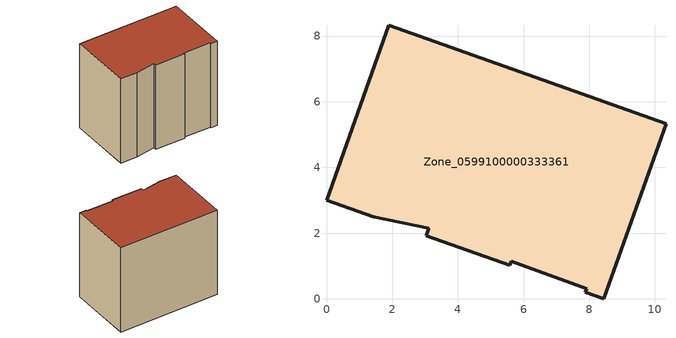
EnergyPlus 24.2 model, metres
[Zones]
Zone_0599100000333361
 floor ground (C_G): 7.88,0.2 7.92,0.31 5.63,1.14 5.59,1.02 3.03,1.92 3.11,2.15 1.42,2.5 0,3 1.89,8.33 10.34,5.33 8.45,0 z0.47
 wall outside (C_F): 1.89,8.33 0,3 1.42,2.5 3.11,2.15 3.03,1.92 5.59,1.02 5.63,1.14 7.92,0.31 7.88,0.2 8.45,0 10.34,5.33 1.89,8.33 z0.47:8.39
 roof outside (C_R): 7.92,0.31 7.88,0.2 8.45,0 10.34,5.33 1.89,8.33 0,3 1.42,2.5 3.11,2.15 3.03,1.92 5.59,1.02 5.63,1.14 z8.39
[BUILDING]
Pand.0599100000333361: North Axis=0; Terrain=City; Loads Convergence Tolerance Value=0.04; Temperature Convergence Tolerance Value=0.4; Solar Distribution=FullExterior; Maximum Number of Warmup Days=25; Minimum Number of Warmup Days=1
[Site:Location]
Rotterdam.The.Hague.AP_ZH_NLD Design_Conditions: Latitude=51.96; Longitude=4.45; Time Zone=1; Elevation=-4.5
[SITE:GROUNDTEMPERATURE:BUILDINGSURFACE]
18, 18, 18, 18, 18, 18, 18, 18, 18, 18, 18, 18
[MATERIAL] Thermal Absorptance=0.9; Solar Absorptance=0.7; Visible Absorptance=0.7
Name | Roughness | Thickness | Conductivity | Density | Specific Heat
G.TC.1975-1991 | MediumSmooth | 0.15 | 0.288461 | 540 | 1210
F.TC.1975-1991 | Rough | 0.3 | 0.230769 | 1920 | 840
R.TC.1975-1991 | MediumRough | 0.2 | 0.153846 | 1500 | 1000
[CONSTRUCTION]
C_G: G.TC.1975-1991
C_F: F.TC.1975-1991
C_R: R.TC.1975-1991
[ZONE]
Zone_0599100000333361: Type=1; Multiplier=1; Ceiling Height=Autocalculate; Volume=Autocalculate; Floor Area=autocalculate; Part of Total Floor Area=Yes
[ZONEINFILTRATION:DESIGNFLOWRATE]
Infil_Zone_0599100000333361: Zone or ZoneList or Space or SpaceList=Zone_0599100000333361; Schedule=AlwaysOn; Design Flow Rate Calculation Method=Flow/Area; Flow Rate per Floor Area=0.003; Constant Term Coefficient=1; Temperature Term Coefficient=0; Velocity Term Coefficient=0; Velocity Squared Term Coefficient=0
[HVACTEMPLATE:ZONE:IDEALLOADSAIRSYSTEM]
Zone_0599100000333361: Maximum Heating Supply Air Temperature=50; Minimum Cooling Supply Air Temperature=13; Maximum Heating Supply Air Humidity Ratio=0.0156; Minimum Cooling Supply Air Humidity Ratio=0.0077; Heating Limit=NoLimit; Cooling Limit=NoLimit; Dehumidification Control Type=ConstantSensibleHeatRatio; Cooling Sensible Heat Ratio=0.7; Dehumidification Setpoint=60; Humidification Control Type=None; Humidification Setpoint=30; Outdoor Air Method=None; Outdoor Air Flow Rate per Person=0.00944; Outdoor Air Flow Rate per Zone Floor Area=0; Outdoor Air Flow Rate per Zone=0; Demand Controlled Ventilation Type=None; Outdoor Air Economizer Type=NoEconomizer; Heat Recovery Type=None; Sensible Heat Recovery Effectiveness=0.7; Latent Heat Recovery Effectiveness=0.65
[ZONECONTROL:THERMOSTAT]
ThermostatControl_Zone_0599100000333361: Zone or ZoneList=Zone_0599100000333361; Control Type Schedule=DualSetpointControlType; Control 1=Thermostat_Zone_0599100000333361; Temperature Difference Between Cutout And Setpoint=0
[THERMOSTATSETPOINT:DUALSETPOINT]
Thermostat_Zone_0599100000333361: Heating Setpoint Temperature Schedule=HeatingSetpoint_Zone_0599100000333361; Cooling Setpoint Temperature Schedule=CoolingSetpoint_Zone_0599100000333361
[SCHEDULE:COMPACT]
HeatingSetpoint_Zone_0599100000333361: Through: 12/31, For: AllDays, Until: 24:00, 21
CoolingSetpoint_Zone_0599100000333361: Through: 12/31, For: AllDays, Until: 24:00, 24
DualSetpointControlType: Through: 12/31, For: AllDays, Until: 24:00, 4
AlwaysOn: Through: 12/31, For: AllDays, Until: 24:00, 1
